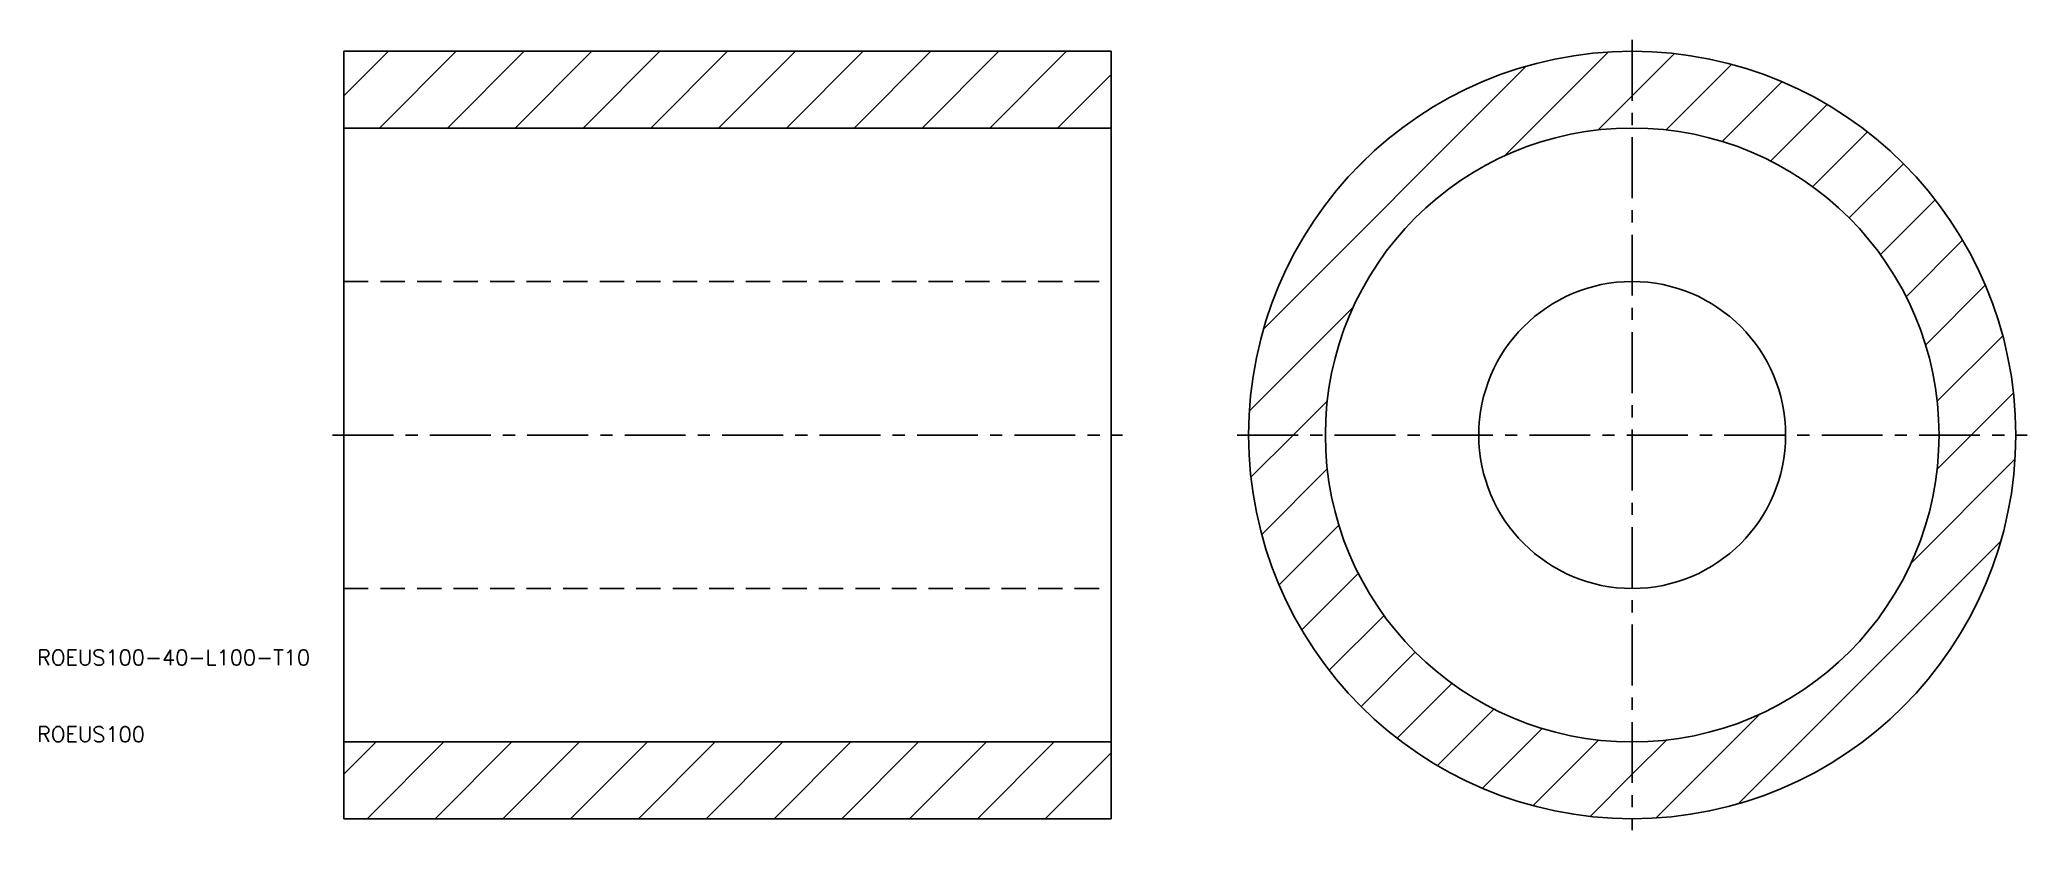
# Model space of a CAD drawing. Extents: x 10 to 269, y -2 to 102.
import ezdxf

# ---------------------------------------------------------------- set-up
doc = ezdxf.new("R2010")
doc.units = 0
doc.header["$LTSCALE"] = 0.25
doc.linetypes.add('CENTER', pattern=[50.8, 31.75, -6.35, 6.35, -6.35])
doc.linetypes.add('DASHED', pattern=[19.05, 12.7, -6.35])
doc.layers.get('0').update_dxf_attribs({"linetype": 'CONTINUOUS'})
doc.layers.add('CENTER', color=1, linetype='CENTER')
doc.styles.get("Standard").update_dxf_attribs({"font": 'txt.shx', "bigfont": 'extfont.shx'})

# ---------------------------------------------------------------- blocks, each defined once
blk = doc.blocks.new('*X2')
at = {"color": 0, "linetype": 'CONTINUOUS'}
for p, q in [((50, 94.19), (55.81, 100)), ((54.64, 90), (64.64, 100)), ((63.48, 90), (73.48, 100)), ((72.32, 90), (82.32, 100)), ((81.16, 90), (91.16, 100)), ((90, 90), (100, 100)), ((98.84, 90), (108.84, 100)), ((107.68, 90), (117.68, 100)), ((116.52, 90), (126.52, 100)), ((125.36, 90), (135.36, 100)), ((134.19, 90), (144.19, 100)), ((201.27, 86.37), (214.81, 99.9)), ((217.93, 94.18), (223.44, 99.7)), ((143.03, 90), (150, 96.97)), ((169.87, 63.8), (204.12, 98.06)), ((222.34, 89.76), (230.88, 98.29)), ((229.66, 88.24), (237.45, 96.03)), ((213.5, 89.75), (217.93, 94.18)), ((235.96, 85.7), (243.33, 93.07)), ((241.45, 82.35), (248.59, 89.49)), ((181.97, 84.74), (183.19, 85.96)), ((246.22, 78.28), (253.29, 85.35)), ((250.29, 73.51), (257.43, 80.65)), ((253.64, 68.02), (261, 75.39)), ((256.17, 61.72), (263.96, 69.51)), ((168.02, 53.12), (181.56, 66.65)), ((257.69, 54.39), (266.23, 62.93)), ((173.74, 50), (178.17, 54.43)), ((262.13, 50), (267.62, 55.49)), ((168.23, 44.49), (173.74, 50)), ((257.68, 45.55), (262.13, 50)), ((254.28, 33.31), (267.83, 46.86)), ((169.63, 37.05), (178.17, 45.59)), ((171.9, 30.48), (179.69, 38.27)), ((231.76, 1.95), (265.98, 36.17)), ((174.86, 24.6), (182.22, 31.96)), ((178.43, 19.34), (185.58, 26.48)), ((182.58, 14.64), (189.65, 21.71)), ((187.27, 10.5), (194.42, 17.64)), ((192.54, 6.92), (199.91, 14.29)), ((221.07, 0.1), (234.62, 13.65)), ((198.42, 3.96), (206.21, 11.75)), ((50, 5.81), (54.19, 10)), ((53.03, 0), (63.03, 10)), ((61.87, 0), (71.87, 10)), ((70.71, 0), (80.71, 10)), ((79.55, 0), (89.55, 10)), ((88.39, 0), (98.39, 10)), ((97.23, 0), (107.23, 10)), ((106.07, 0), (116.07, 10)), ((114.9, 0), (124.9, 10)), ((123.74, 0), (133.74, 10)), ((132.58, 0), (142.58, 10)), ((141.42, 0), (150, 8.58)), ((204.99, 1.7), (213.54, 10.24)), ((217.93, 5.8), (222.38, 10.25)), ((212.43, 0.3), (217.93, 5.8))]:
    blk.add_line(p, q, dxfattribs=at)

msp = doc.modelspace()

# ---------------------------------------------------------------- linework, layer by layer
at = {"color": 7, "linetype": 'CONTINUOUS'}
for p, q in [((50, 0), (50, 100)), ((50, 100), (150, 100)), ((150, 100), (150, 0)), ((50, 90), (150, 90)), ((50, 10), (150, 10)), ((50, 0), (150, 0))]:
    msp.add_line(p, q, dxfattribs=at)
at = {"color": 3, "linetype": 'DASHED'}
for p, q in [((50, 70), (150, 70)), ((50, 30), (150, 30))]:
    msp.add_line(p, q, dxfattribs=at)
at = {"color": 7, "linetype": 'CONTINUOUS'}
for radius in [50, 40, 20]:
    msp.add_circle((217.93, 50), radius, dxfattribs=at)
at = {"layer": 'CENTER', "color": 1, "linetype": 'CENTER'}
for p, q in [((217.93, 101.5), (217.93, -1.5)), ((48.5, 50), (151.5, 50)), ((150, 50), (151.5, 50)), ((166.43, 50), (269.43, 50))]:
    msp.add_line(p, q, dxfattribs=at)

# ---------------------------------------------------------------- block references
at = {"color": 3, "linetype": 'CONTINUOUS'}
msp.add_blockref('*X2', (0, 0), dxfattribs=at)

# ---------------------------------------------------------------- texts
at = {"color": 7, "linetype": 'CONTINUOUS'}
for s, p in [('ROEUS100-40-L100-T10', (10, 20)), ('ROEUS100', (10, 10))]:
    msp.add_text(s, height=2, dxfattribs=at).set_placement(p)

doc.saveas('drawing.dxf')
